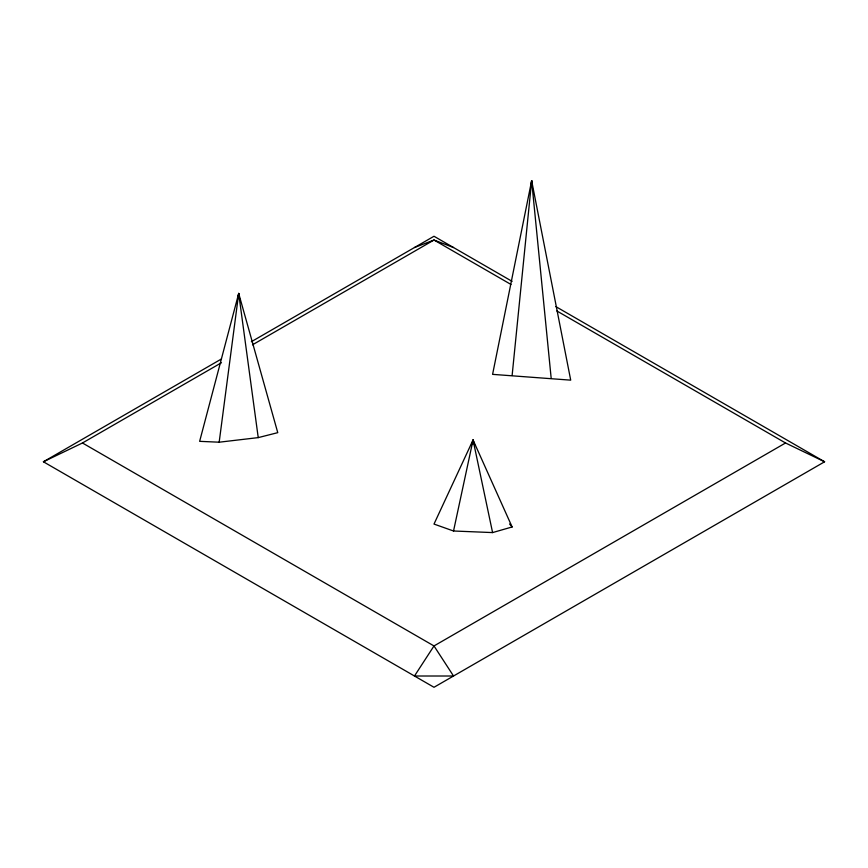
<?xml version="1.0" encoding="UTF-8"?>
<svg xmlns="http://www.w3.org/2000/svg" width="868" height="868" viewBox="0 0 868 868"><rect width="100%" height="100%" fill="white"/><g stroke="black" fill="none" stroke-linecap="round" stroke-linejoin="round"><path stroke-width="1.3" d="M512.12 375.508L531.65 180.718L570.71 380.151L492.59 374.358L531.65 180.718L532.084 184.743M531.205 184.743L531.65 180.718L551.18 378.318M219.17 442.203L238.7 293.449L277.76 432.655L258.23 437.613L219.17 442.203L199.64 441.335L238.7 293.449L239.546 298.755M237.875 298.776L238.7 293.449L258.23 437.613M453.53 530.999L473.06 439.989L512.12 526.963L492.59 532.583L453.53 530.999L434 524.066L473.06 439.989L474.622 445.132M471.465 445.121L473.06 439.989L492.59 532.583M555.78 306.567L824.6 461.776L434 687.282L43.4 461.776L221.47 358.961M251.34 341.721L434 236.259L512.12 281.362M43.4 461.776L82.46 442.984L221.47 362.726M252.49 344.813L434 240.024L453.53 247.532M824.6 461.776L785.54 442.984L434 645.944L414.47 676.009L453.53 676.009L434 645.944L82.46 442.984M414.47 247.532L434 240.024L510.97 284.454M556.92 310.994L785.54 442.984M509.57 523.99L512.12 526.963"/></g></svg>
